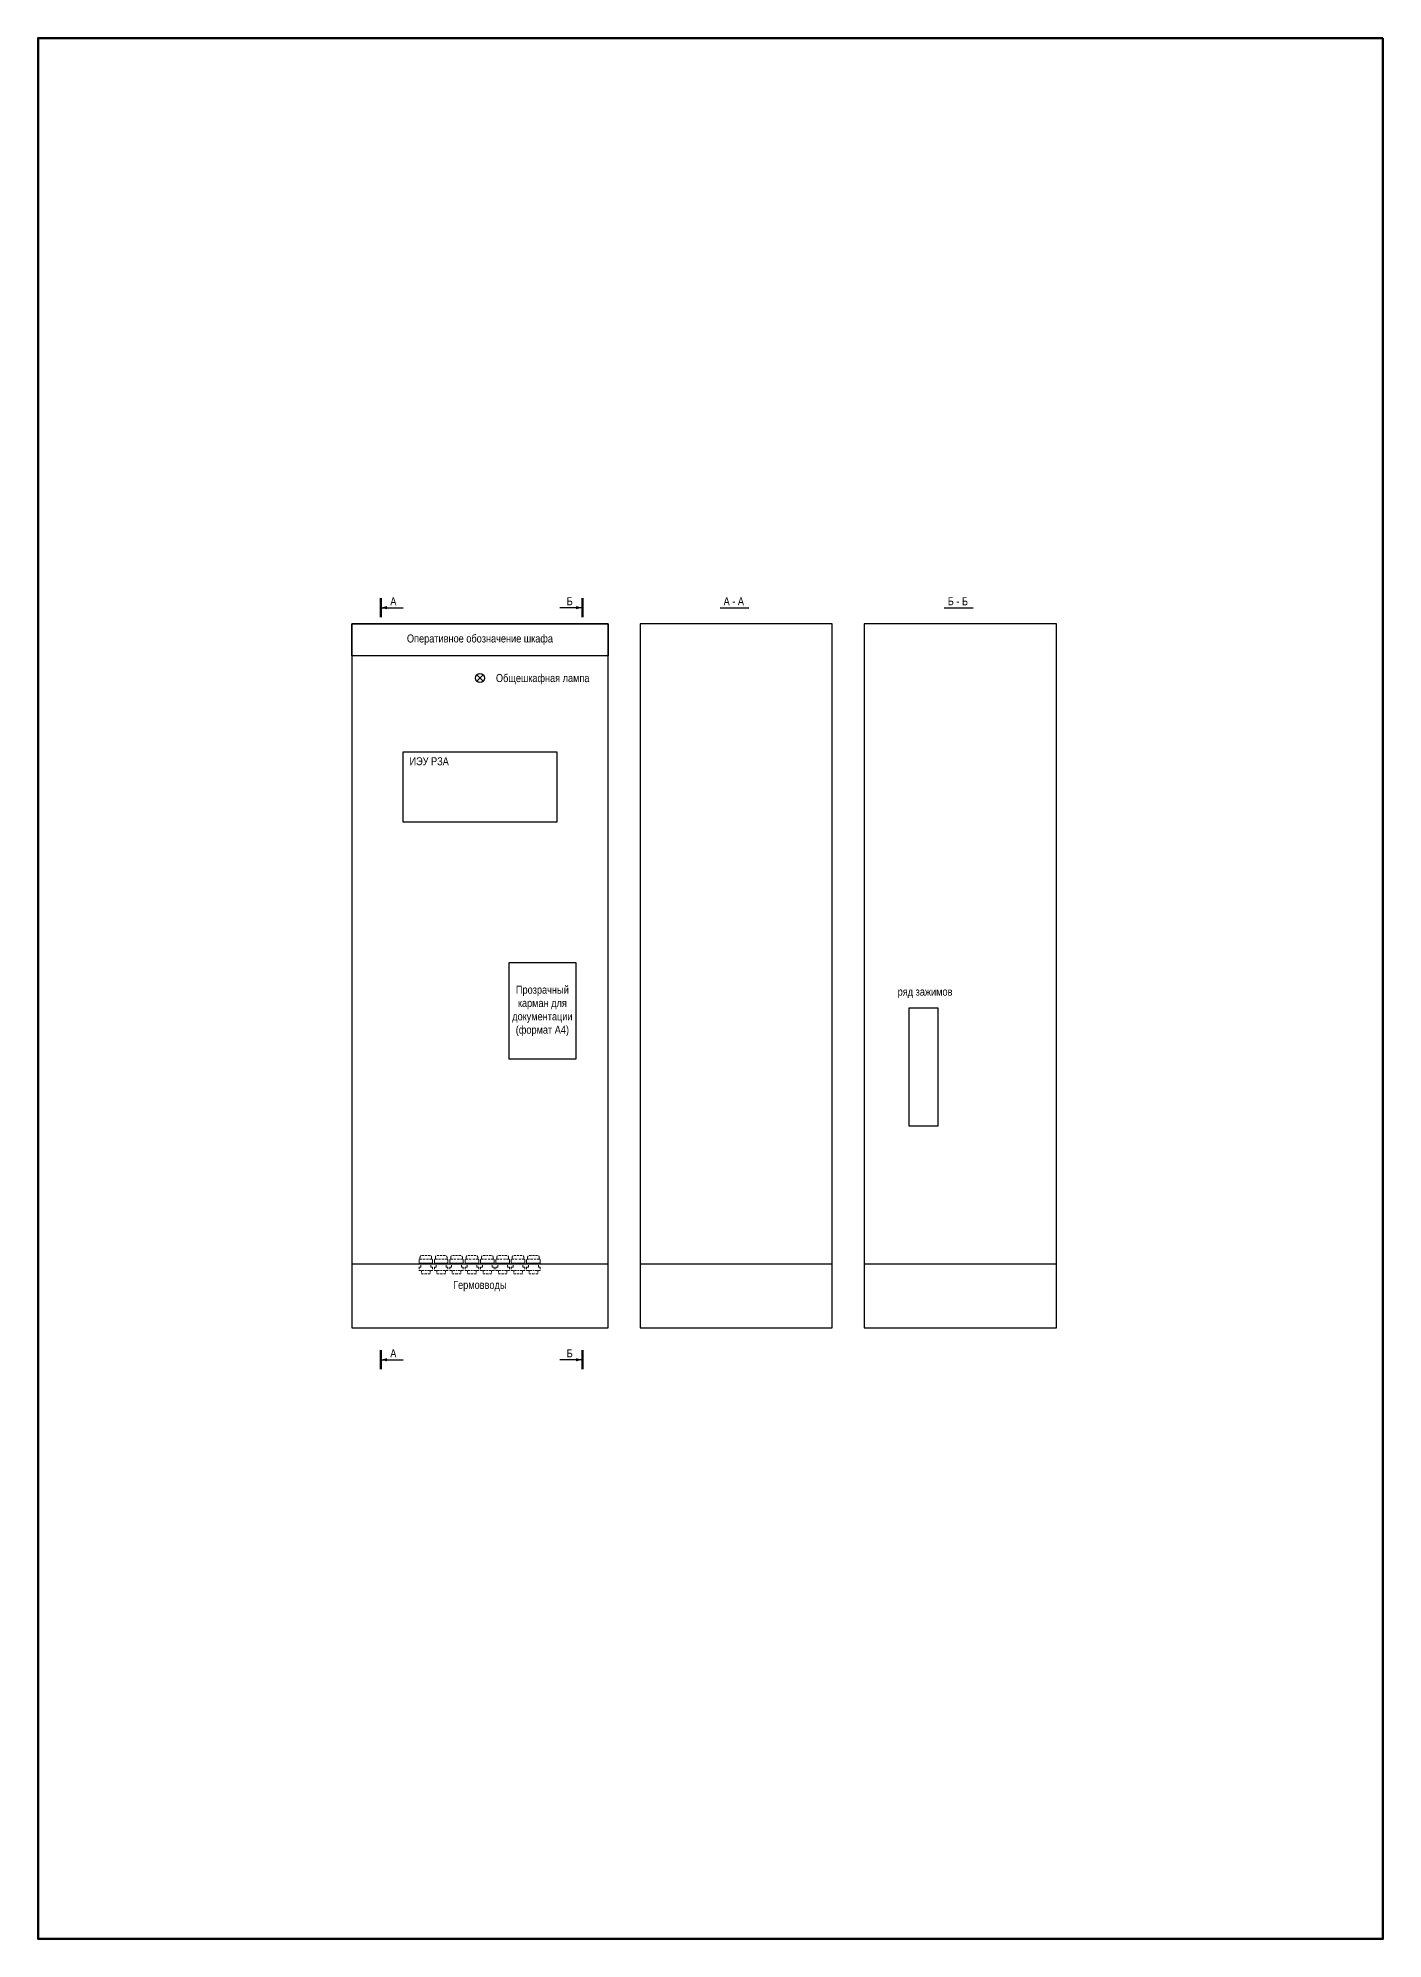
# Model space of a CAD drawing. Header units: millimetres. Extents: x 25558 to 49929, y 1902 to 19390.
# Drawn here: x 46951 to 47371, y 14520 to 15114 of the extents above; entities that cross this region are included whole.
import ezdxf
from ezdxf.enums import TextEntityAlignment as Align

# ---------------------------------------------------------------- set-up
doc = ezdxf.new("R2010")
doc.units = ezdxf.units.MM
doc.linetypes.add('штриховая2', pattern=[9.525, 6.35, -3.175])
for name, color, linetype, lineweight in [('Основная', 7, 'Continuous', 30), ('Толстая', 7, 'Continuous', 53), ('Тонкая', 7, 'Continuous', 5)]:
    doc.layers.add(name, color=color, linetype=linetype, lineweight=lineweight)
doc.styles.add('Narrow', font='ARIALN.TTF')

msp = doc.modelspace()

# ---------------------------------------------------------------- linework, layer by layer
at = {"linetype": 'штриховая2', "lineweight": 13, "ltscale": 0.1}
for p, q in [((47069.99, 14732.25), (47069.99, 14731)), ((47069.99, 14731), (47069.99, 14732.25)), ((47070.28, 14732.92), (47070.28, 14732.44)), ((47070.28, 14732.44), (47072.1, 14732.44)), ((47070.85, 14733.59), (47072.1, 14733.59)), ((47073.35, 14733.59), (47072.1, 14733.59)), ((47073.92, 14732.44), (47072.1, 14732.44)), ((47073.92, 14732.92), (47073.92, 14732.44)), ((47074.21, 14732.25), (47074.21, 14731)), ((47074.21, 14731), (47074.21, 14732.25)), ((47075.08, 14732.92), (47075.08, 14732.44)), ((47075.08, 14732.44), (47076.9, 14732.44)), ((47075.65, 14733.59), (47076.9, 14733.59)), ((47078.15, 14733.59), (47076.9, 14733.59)), ((47078.72, 14732.44), (47076.9, 14732.44)), ((47078.72, 14732.92), (47078.72, 14732.44)), ((47079.01, 14732.25), (47079.01, 14731)), ((47079.01, 14731), (47079.01, 14732.25)), ((47079.59, 14732.25), (47079.59, 14731)), ((47079.59, 14731), (47079.59, 14732.25)), ((47079.88, 14732.92), (47079.88, 14732.44)), ((47079.88, 14732.44), (47081.7, 14732.44)), ((47080.45, 14733.59), (47081.7, 14733.59)), ((47082.95, 14733.59), (47081.7, 14733.59)), ((47083.52, 14732.44), (47081.7, 14732.44)), ((47083.52, 14732.92), (47083.52, 14732.44)), ((47083.81, 14732.25), (47083.81, 14731)), ((47083.81, 14731), (47083.81, 14732.25)), ((47084.39, 14732.25), (47084.39, 14731)), ((47084.39, 14731), (47084.39, 14732.25)), ((47084.68, 14732.92), (47084.68, 14732.44)), ((47084.68, 14732.44), (47086.5, 14732.44)), ((47085.25, 14733.59), (47086.5, 14733.59)), ((47087.75, 14733.59), (47086.5, 14733.59)), ((47088.32, 14732.44), (47086.5, 14732.44)), ((47088.32, 14732.92), (47088.32, 14732.44)), ((47088.61, 14732.25), (47088.61, 14731)), ((47088.61, 14731), (47088.61, 14732.25)), ((47089.19, 14732.25), (47089.19, 14731)), ((47089.19, 14731), (47089.19, 14732.25)), ((47089.19, 14732.25), (47089.19, 14731)), ((47089.19, 14731), (47089.19, 14732.25)), ((47089.48, 14732.92), (47089.48, 14732.44)), ((47089.48, 14732.44), (47091.3, 14732.44)), ((47090.05, 14733.59), (47091.3, 14733.59)), ((47092.55, 14733.59), (47091.3, 14733.59)), ((47093.12, 14732.44), (47091.3, 14732.44)), ((47093.12, 14732.92), (47093.12, 14732.44)), ((47093.41, 14732.25), (47093.41, 14731)), ((47093.41, 14731), (47093.41, 14732.25)), ((47093.99, 14732.25), (47093.99, 14731)), ((47093.99, 14731), (47093.99, 14732.25)), ((47094.28, 14732.92), (47094.28, 14732.44)), ((47094.28, 14732.44), (47096.1, 14732.44)), ((47094.85, 14733.59), (47096.1, 14733.59)), ((47097.35, 14733.59), (47096.1, 14733.59)), ((47097.92, 14732.44), (47096.1, 14732.44)), ((47097.92, 14732.92), (47097.92, 14732.44)), ((47098.21, 14732.25), (47098.21, 14731)), ((47098.21, 14731), (47098.21, 14732.25)), ((47098.79, 14732.25), (47098.79, 14731)), ((47098.79, 14731), (47098.79, 14732.25)), ((47099.08, 14732.92), (47099.08, 14732.44)), ((47099.08, 14732.44), (47100.9, 14732.44)), ((47099.65, 14733.59), (47100.9, 14733.59)), ((47102.15, 14733.59), (47100.9, 14733.59)), ((47102.72, 14732.44), (47100.9, 14732.44)), ((47102.72, 14732.92), (47102.72, 14732.44)), ((47103.01, 14732.25), (47103.01, 14731)), ((47103.01, 14731), (47103.01, 14732.25)), ((47103.59, 14732.25), (47103.59, 14731)), ((47103.59, 14731), (47103.59, 14732.25)), ((47103.88, 14732.92), (47103.88, 14732.44)), ((47103.88, 14732.44), (47105.7, 14732.44)), ((47104.45, 14733.59), (47105.7, 14733.59)), ((47106.95, 14733.59), (47105.7, 14733.59)), ((47107.52, 14732.44), (47105.7, 14732.44)), ((47107.52, 14732.92), (47107.52, 14732.44)), ((47107.81, 14732.25), (47107.81, 14731)), ((47107.81, 14731), (47107.81, 14732.25)), ((47069.99, 14729.94), (47069.99, 14728.89)), ((47069.99, 14729.94), (47070.56, 14729.94)), ((47069.99, 14728.89), (47072.1, 14728.89)), ((47070.56, 14729.94), (47070.56, 14731)), ((47070.76, 14728.89), (47070.76, 14727.83)), ((47070.76, 14727.83), (47072.1, 14727.83)), ((47074.21, 14728.89), (47072.1, 14728.89)), ((47073.44, 14727.83), (47072.1, 14727.83)), ((47073.44, 14728.89), (47073.44, 14727.83)), ((47073.64, 14729.94), (47073.64, 14731)), ((47074.21, 14729.94), (47073.64, 14729.94)), ((47074.21, 14729.94), (47074.21, 14728.89)), ((47074.79, 14729.94), (47074.79, 14728.89)), ((47074.79, 14729.94), (47075.36, 14729.94)), ((47074.79, 14728.89), (47076.9, 14728.89)), ((47075.36, 14729.94), (47075.36, 14731)), ((47075.56, 14728.89), (47075.56, 14727.83)), ((47075.56, 14727.83), (47076.9, 14727.83)), ((47079.01, 14728.89), (47076.9, 14728.89)), ((47078.24, 14727.83), (47076.9, 14727.83)), ((47078.24, 14728.89), (47078.24, 14727.83)), ((47078.44, 14729.94), (47078.44, 14731)), ((47079.01, 14729.94), (47078.44, 14729.94)), ((47079.01, 14729.94), (47079.01, 14728.89)), ((47079.59, 14729.94), (47079.59, 14728.89)), ((47079.59, 14729.94), (47080.16, 14729.94)), ((47079.59, 14728.89), (47081.7, 14728.89)), ((47080.16, 14729.94), (47080.16, 14731)), ((47080.36, 14728.89), (47080.36, 14727.83)), ((47080.36, 14727.83), (47081.7, 14727.83)), ((47083.81, 14728.89), (47081.7, 14728.89)), ((47083.04, 14727.83), (47081.7, 14727.83)), ((47083.04, 14728.89), (47083.04, 14727.83)), ((47083.24, 14729.94), (47083.24, 14731)), ((47083.81, 14729.94), (47083.24, 14729.94)), ((47083.81, 14729.94), (47083.81, 14728.89)), ((47084.39, 14729.94), (47084.39, 14728.89)), ((47084.39, 14729.94), (47084.96, 14729.94)), ((47084.39, 14728.89), (47086.5, 14728.89)), ((47084.96, 14729.94), (47084.96, 14731)), ((47085.16, 14728.89), (47085.16, 14727.83)), ((47085.16, 14727.83), (47086.5, 14727.83)), ((47088.61, 14728.89), (47086.5, 14728.89)), ((47087.84, 14727.83), (47086.5, 14727.83)), ((47087.84, 14728.89), (47087.84, 14727.83)), ((47088.04, 14729.94), (47088.04, 14731)), ((47088.61, 14729.94), (47088.04, 14729.94)), ((47088.61, 14729.94), (47088.61, 14728.89)), ((47089.19, 14729.94), (47089.19, 14728.89)), ((47089.19, 14729.94), (47089.76, 14729.94)), ((47089.19, 14729.94), (47089.19, 14728.89)), ((47089.19, 14728.89), (47091.3, 14728.89)), ((47089.76, 14729.94), (47089.76, 14731)), ((47089.96, 14728.89), (47089.96, 14727.83)), ((47089.96, 14727.83), (47091.3, 14727.83)), ((47093.41, 14728.89), (47091.3, 14728.89)), ((47092.64, 14727.83), (47091.3, 14727.83)), ((47092.64, 14728.89), (47092.64, 14727.83)), ((47092.84, 14729.94), (47092.84, 14731)), ((47093.41, 14729.94), (47092.84, 14729.94)), ((47093.41, 14729.94), (47093.41, 14728.89)), ((47093.99, 14729.94), (47093.99, 14728.89)), ((47093.99, 14729.94), (47094.56, 14729.94)), ((47093.99, 14728.89), (47096.1, 14728.89)), ((47094.56, 14729.94), (47094.56, 14731)), ((47094.76, 14728.89), (47094.76, 14727.83)), ((47094.76, 14727.83), (47096.1, 14727.83)), ((47098.21, 14728.89), (47096.1, 14728.89)), ((47097.44, 14727.83), (47096.1, 14727.83)), ((47097.44, 14728.89), (47097.44, 14727.83)), ((47097.64, 14729.94), (47097.64, 14731)), ((47098.21, 14729.94), (47097.64, 14729.94)), ((47098.21, 14729.94), (47098.21, 14728.89)), ((47098.79, 14729.94), (47098.79, 14728.89)), ((47098.79, 14729.94), (47099.36, 14729.94)), ((47098.79, 14728.89), (47100.9, 14728.89)), ((47099.36, 14729.94), (47099.36, 14731)), ((47099.56, 14728.89), (47099.56, 14727.83)), ((47099.56, 14727.83), (47100.9, 14727.83)), ((47103.01, 14728.89), (47100.9, 14728.89)), ((47102.24, 14727.83), (47100.9, 14727.83)), ((47102.24, 14728.89), (47102.24, 14727.83)), ((47102.44, 14729.94), (47102.44, 14731)), ((47103.01, 14729.94), (47102.44, 14729.94)), ((47103.01, 14729.94), (47103.01, 14728.89)), ((47103.59, 14729.94), (47103.59, 14728.89)), ((47103.59, 14729.94), (47104.16, 14729.94)), ((47103.59, 14728.89), (47105.7, 14728.89)), ((47104.16, 14729.94), (47104.16, 14731)), ((47104.36, 14728.89), (47104.36, 14727.83)), ((47104.36, 14727.83), (47105.7, 14727.83)), ((47107.81, 14728.89), (47105.7, 14728.89)), ((47107.04, 14727.83), (47105.7, 14727.83)), ((47107.04, 14728.89), (47107.04, 14727.83)), ((47107.24, 14729.94), (47107.24, 14731)), ((47107.81, 14729.94), (47107.24, 14729.94)), ((47107.81, 14729.94), (47107.81, 14728.89))]:
    msp.add_line(p, q, dxfattribs=at)
for points in [[(47069.99, 14732.25), (47070.02, 14732.3), (47070.09, 14732.36), (47070.14, 14732.4), (47070.19, 14732.42), (47070.25, 14732.43), (47070.28, 14732.44)], [(47070.28, 14732.92), (47070.29, 14733.1), (47070.32, 14733.23), (47070.38, 14733.36), (47070.47, 14733.47), (47070.58, 14733.54), (47070.72, 14733.59), (47070.95, 14733.59)], [(47073.92, 14732.92), (47073.91, 14733.1), (47073.88, 14733.23), (47073.82, 14733.36), (47073.74, 14733.47), (47073.63, 14733.54), (47073.48, 14733.59), (47073.25, 14733.59)], [(47074.21, 14732.25), (47074.18, 14732.3), (47074.11, 14732.36), (47074.06, 14732.4), (47074.01, 14732.42), (47073.95, 14732.43), (47073.92, 14732.44)], [(47074.79, 14732.25), (47074.82, 14732.3), (47074.89, 14732.36), (47074.94, 14732.4), (47074.99, 14732.42), (47075.05, 14732.43), (47075.08, 14732.44)], [(47075.08, 14732.92), (47075.09, 14733.1), (47075.12, 14733.23), (47075.18, 14733.36), (47075.27, 14733.47), (47075.38, 14733.54), (47075.52, 14733.59), (47075.75, 14733.59)], [(47078.72, 14732.92), (47078.71, 14733.1), (47078.68, 14733.23), (47078.62, 14733.36), (47078.54, 14733.47), (47078.43, 14733.54), (47078.28, 14733.59), (47078.05, 14733.59)], [(47079.01, 14732.25), (47078.98, 14732.3), (47078.91, 14732.36), (47078.86, 14732.4), (47078.81, 14732.42), (47078.75, 14732.43), (47078.72, 14732.44)], [(47079.59, 14732.25), (47079.62, 14732.3), (47079.69, 14732.36), (47079.74, 14732.4), (47079.79, 14732.42), (47079.85, 14732.43), (47079.88, 14732.44)], [(47079.88, 14732.92), (47079.89, 14733.1), (47079.92, 14733.23), (47079.98, 14733.36), (47080.07, 14733.47), (47080.18, 14733.54), (47080.32, 14733.59), (47080.55, 14733.59)], [(47083.52, 14732.92), (47083.51, 14733.1), (47083.48, 14733.23), (47083.42, 14733.36), (47083.34, 14733.47), (47083.23, 14733.54), (47083.08, 14733.59), (47082.85, 14733.59)], [(47083.81, 14732.25), (47083.78, 14732.3), (47083.71, 14732.36), (47083.66, 14732.4), (47083.61, 14732.42), (47083.55, 14732.43), (47083.52, 14732.44)], [(47084.39, 14732.25), (47084.42, 14732.3), (47084.49, 14732.36), (47084.54, 14732.4), (47084.59, 14732.42), (47084.65, 14732.43), (47084.68, 14732.44)], [(47084.68, 14732.92), (47084.69, 14733.1), (47084.72, 14733.23), (47084.78, 14733.36), (47084.87, 14733.47), (47084.98, 14733.54), (47085.12, 14733.59), (47085.35, 14733.59)], [(47088.32, 14732.92), (47088.31, 14733.1), (47088.28, 14733.23), (47088.22, 14733.36), (47088.14, 14733.47), (47088.03, 14733.54), (47087.88, 14733.59), (47087.65, 14733.59)], [(47088.61, 14732.25), (47088.58, 14732.3), (47088.51, 14732.36), (47088.46, 14732.4), (47088.41, 14732.42), (47088.35, 14732.43), (47088.32, 14732.44)], [(47089.19, 14732.25), (47089.22, 14732.3), (47089.29, 14732.36), (47089.34, 14732.4), (47089.39, 14732.42), (47089.45, 14732.43), (47089.48, 14732.44)], [(47089.48, 14732.92), (47089.49, 14733.1), (47089.52, 14733.23), (47089.58, 14733.36), (47089.67, 14733.47), (47089.78, 14733.54), (47089.92, 14733.59), (47090.15, 14733.59)], [(47093.12, 14732.92), (47093.11, 14733.1), (47093.08, 14733.23), (47093.02, 14733.36), (47092.94, 14733.47), (47092.83, 14733.54), (47092.68, 14733.59), (47092.45, 14733.59)], [(47093.41, 14732.25), (47093.38, 14732.3), (47093.31, 14732.36), (47093.26, 14732.4), (47093.21, 14732.42), (47093.15, 14732.43), (47093.12, 14732.44)], [(47093.99, 14732.25), (47094.02, 14732.3), (47094.09, 14732.36), (47094.14, 14732.4), (47094.19, 14732.42), (47094.25, 14732.43), (47094.28, 14732.44)], [(47094.28, 14732.92), (47094.29, 14733.1), (47094.32, 14733.23), (47094.38, 14733.36), (47094.47, 14733.47), (47094.58, 14733.54), (47094.72, 14733.59), (47094.95, 14733.59)], [(47097.92, 14732.92), (47097.91, 14733.1), (47097.88, 14733.23), (47097.82, 14733.36), (47097.74, 14733.47), (47097.63, 14733.54), (47097.48, 14733.59), (47097.25, 14733.59)], [(47098.21, 14732.25), (47098.18, 14732.3), (47098.11, 14732.36), (47098.06, 14732.4), (47098.01, 14732.42), (47097.95, 14732.43), (47097.92, 14732.44)], [(47098.79, 14732.25), (47098.82, 14732.3), (47098.89, 14732.36), (47098.94, 14732.4), (47098.99, 14732.42), (47099.05, 14732.43), (47099.08, 14732.44)], [(47099.08, 14732.92), (47099.09, 14733.1), (47099.12, 14733.23), (47099.18, 14733.36), (47099.27, 14733.47), (47099.38, 14733.54), (47099.52, 14733.59), (47099.75, 14733.59)], [(47102.72, 14732.92), (47102.71, 14733.1), (47102.68, 14733.23), (47102.62, 14733.36), (47102.54, 14733.47), (47102.43, 14733.54), (47102.28, 14733.59), (47102.05, 14733.59)], [(47103.01, 14732.25), (47102.98, 14732.3), (47102.91, 14732.36), (47102.86, 14732.4), (47102.81, 14732.42), (47102.75, 14732.43), (47102.72, 14732.44)], [(47103.59, 14732.25), (47103.62, 14732.3), (47103.69, 14732.36), (47103.74, 14732.4), (47103.79, 14732.42), (47103.85, 14732.43), (47103.88, 14732.44)], [(47103.88, 14732.92), (47103.89, 14733.1), (47103.92, 14733.23), (47103.98, 14733.36), (47104.07, 14733.47), (47104.18, 14733.54), (47104.32, 14733.59), (47104.55, 14733.59)], [(47107.52, 14732.92), (47107.51, 14733.1), (47107.48, 14733.23), (47107.42, 14733.36), (47107.34, 14733.47), (47107.23, 14733.54), (47107.08, 14733.59), (47106.85, 14733.59)], [(47107.81, 14732.25), (47107.78, 14732.3), (47107.71, 14732.36), (47107.66, 14732.4), (47107.61, 14732.42), (47107.55, 14732.43), (47107.52, 14732.44)]]:
    msp.add_spline(points, degree=3, dxfattribs=at)
at = {"layer": 'Основная', "linetype": 'штриховая2', "lineweight": 13, "ltscale": 1000}
for p, q in [((47074.79, 14732.25), (47074.79, 14731)), ((47074.79, 14731), (47074.79, 14732.25)), ((47069.99, 14731.19), (47072.1, 14731.19)), ((47069.99, 14731), (47072.1, 14731)), ((47070.56, 14731), (47069.99, 14731)), ((47074.21, 14731.19), (47072.1, 14731.19)), ((47074.21, 14731), (47072.1, 14731)), ((47073.64, 14731), (47074.21, 14731)), ((47074.79, 14731.19), (47076.9, 14731.19)), ((47074.79, 14731), (47076.9, 14731)), ((47075.36, 14731), (47074.79, 14731)), ((47079.01, 14731.19), (47076.9, 14731.19)), ((47079.01, 14731), (47076.9, 14731)), ((47078.44, 14731), (47079.01, 14731)), ((47079.59, 14731.19), (47081.7, 14731.19)), ((47079.59, 14731), (47081.7, 14731)), ((47080.16, 14731), (47079.59, 14731)), ((47083.81, 14731.19), (47081.7, 14731.19)), ((47083.81, 14731), (47081.7, 14731)), ((47083.24, 14731), (47083.81, 14731)), ((47084.39, 14731.19), (47086.5, 14731.19)), ((47084.39, 14731), (47086.5, 14731)), ((47084.96, 14731), (47084.39, 14731)), ((47088.61, 14731.19), (47086.5, 14731.19)), ((47088.61, 14731), (47086.5, 14731)), ((47088.04, 14731), (47088.61, 14731)), ((47089.19, 14731.19), (47091.3, 14731.19)), ((47089.19, 14731), (47091.3, 14731)), ((47089.76, 14731), (47089.19, 14731)), ((47093.41, 14731.19), (47091.3, 14731.19)), ((47093.41, 14731), (47091.3, 14731)), ((47092.84, 14731), (47093.41, 14731)), ((47093.99, 14731.19), (47096.1, 14731.19)), ((47093.99, 14731), (47096.1, 14731)), ((47094.56, 14731), (47093.99, 14731)), ((47098.21, 14731.19), (47096.1, 14731.19)), ((47098.21, 14731), (47096.1, 14731)), ((47097.64, 14731), (47098.21, 14731)), ((47098.79, 14731.19), (47100.9, 14731.19)), ((47098.79, 14731), (47100.9, 14731)), ((47099.36, 14731), (47098.79, 14731)), ((47103.01, 14731.19), (47100.9, 14731.19)), ((47103.01, 14731), (47100.9, 14731)), ((47102.44, 14731), (47103.01, 14731)), ((47103.59, 14731.19), (47105.7, 14731.19)), ((47103.59, 14731), (47105.7, 14731)), ((47104.16, 14731), (47103.59, 14731)), ((47107.81, 14731.19), (47105.7, 14731.19)), ((47107.81, 14731), (47105.7, 14731)), ((47107.24, 14731), (47107.81, 14731))]:
    msp.add_line(p, q, dxfattribs=at)
at = {"layer": 'Основная', "ltscale": 100}
msp.add_line((47049, 14731), (47129, 14731), dxfattribs=at)
for points in [[(47058, 14936, 0, 1, 0), (47060, 14936, 0, 0, 0)], [(47121, 14936, 0, 1, 0), (47119, 14936, 0, 0, 0)], [(47058, 14701, 0, 1, 0), (47060, 14701, 0, 0, 0)], [(47121, 14701, 0, 1, 0), (47119, 14701, 0, 0, 0)]]:
    msp.add_lwpolyline(points, format="xyseb", dxfattribs=at)
for points in [[(47058, 14936), (47065, 14936)], [(47121, 14936), (47114, 14936)], [(47164, 14936), (47173, 14936)], [(47234, 14936), (47243, 14936)], [(47088, 14915), (47090, 14913)], [(47088, 14913), (47090, 14915)], [(47139, 14731), (47199, 14731)], [(47209, 14731), (47269, 14731)], [(47058, 14701), (47065, 14701)], [(47121, 14701), (47114, 14701)]]:
    msp.add_lwpolyline(points, dxfattribs=at)
at = {"layer": 'Основная'}
for points in [[(47049, 14711), (47129, 14711), (47129, 14931), (47049, 14931)], [(47199, 14931), (47139, 14931), (47139, 14711), (47199, 14711)], [(47269, 14931), (47209, 14931), (47209, 14711), (47269, 14711)], [(47065, 14891), (47113, 14891), (47113, 14869), (47065, 14869)], [(47098, 14795), (47119, 14795), (47119, 14825), (47098, 14825)], [(47223, 14811), (47232, 14811), (47232, 14774), (47223, 14774)]]:
    msp.add_lwpolyline(points, close=True, dxfattribs=at)
at = {"layer": 'Основная', "ltscale": 100}
msp.add_lwpolyline([(47049, 14931), (47129, 14931), (47129, 14921), (47049, 14921)], close=True, dxfattribs=at)
at = {"layer": 'Основная', "ltscale": 0.35}
msp.add_circle((47089, 14914), 1.41, dxfattribs=at)
at = {"layer": 'Толстая', "ltscale": 100}
for points in [[(47058, 14939), (47058, 14933)], [(47121, 14939), (47121, 14933)], [(47058, 14704), (47058, 14698)], [(47121, 14704), (47121, 14698)]]:
    msp.add_lwpolyline(points, dxfattribs=at)
at = {"layer": 'Тонкая', "color": 3, "lineweight": 50}
msp.add_lwpolyline([(47371, 15114), (47371, 14520), (46951, 14520), (46951, 15114)], close=True, dxfattribs=at)

# ---------------------------------------------------------------- texts
at = {"layer": 'Основная', "style": 'Narrow'}
for s, p in [('А', (47061, 14938)), ('Б', (47116.09, 14938)), ('А - А', (47165.09, 14938)), ('Б - Б', (47235.09, 14938)), ('Общешкафная лампа', (47094, 14914)), ('ИЭУ РЗА', (47067, 14888)), ('ИЭУ РЗА ', (47067, 14888)), ('А', (47061, 14703)), ('Б', (47116.09, 14703))]:
    msp.add_text(s, height=2.5, dxfattribs=at).set_placement(p, align=Align.MIDDLE_LEFT)
msp.add_text('ряд зажимов', height=2.5, dxfattribs=at).set_placement((47228, 14816), align=Align.MIDDLE_CENTER)
at = {"layer": 'Основная', "char_height": 2.5, "attachment_point": 5, "style": 'Narrow'}
for s, insert, width in [('Оперативное обозначение шкафа', (47089, 14926), 80), ('Прозрачный карман для документации (формат А4)', (47108.5, 14810), 21), ('Гермовводы ', (47089, 14724), 58)]:
    msp.add_mtext(s, dxfattribs=dict(at, insert=insert, width=width))

doc.saveas('drawing.dxf')
